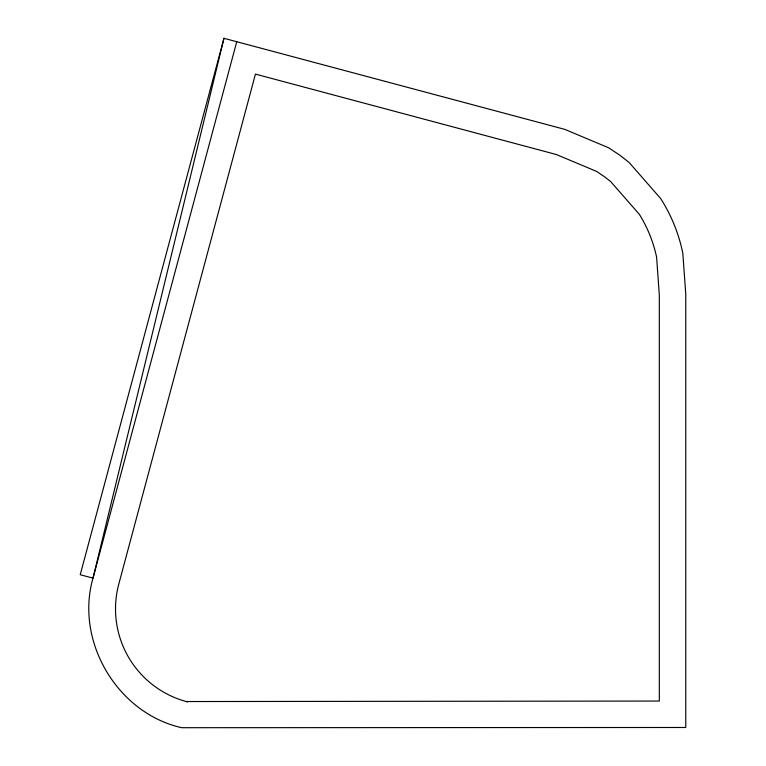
<?xml version="1.0" encoding="UTF-8"?>
<svg xmlns="http://www.w3.org/2000/svg" width="766" height="766" viewBox="0 0 766 766"><rect width="100%" height="100%" fill="white"/><g stroke="black" fill="none" stroke-linecap="round" stroke-linejoin="round"><path stroke-width="1.15" d="M223.969 38.3L93.002 578.148C74.8 641.41 117.476 713.347 181.724 727.7L685.771 727.489L685.771 294.268L682.832 253.345C678.906 233.917 671.351 215.246 660.675 198.566L629.192 162.564L620.221 155.488L608.826 147.867L564.733 129.358L223.969 38.3L80.229 574.73L93.002 578.148L236.742 41.718M186.224 701.541L659.325 701.053L659.325 295.216L656.586 257.022C653.36 241.979 647.519 227.502 639.418 214.432L610.646 181.532L604.594 176.822L596.704 171.46L556.403 154.541L255.442 74.101L118.606 584.764A95.999 95.999 0 0 0 167.658 694.331L169.449 695.231A95.999 95.999 0 0 0 184.309 700.995L187.613 701.905"/></g></svg>
